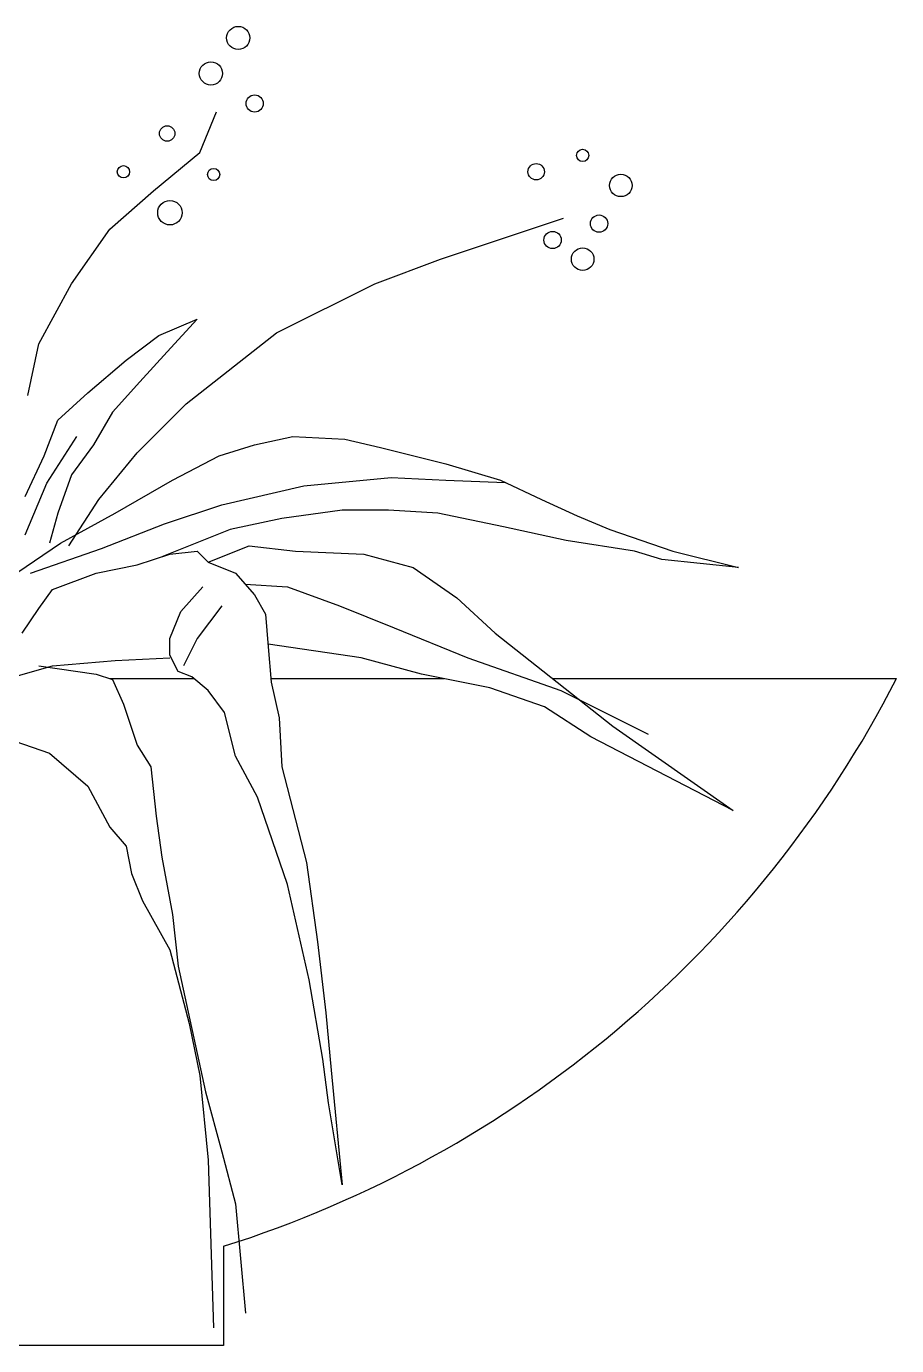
# Model space of a CAD drawing. Header units: millimetres. Extents: x 2133.42 to 2134.8, y 649.95 to 651.52.
# Drawn here: x 2134.5875 to 2134.7136, y 650.889 to 651.0802 of the extents above; entities that cross this region are included whole.
import ezdxf

# ---------------------------------------------------------------- set-up
doc = ezdxf.new("R2010")
doc.units = ezdxf.units.MM
doc.linetypes.add('CONTINUA', pattern=[0])
doc.layers.add('Hojas02', color=62, linetype='CONTINUA')
doc.layers.add('Tiesto', color=32, linetype='Continuous')

msp = doc.modelspace()

# ---------------------------------------------------------------- linework, layer by layer
at = {"layer": 'Hojas02'}
for p, q in [((2134.612649184563, 651.0618980401749), (2134.61502511198, 651.0678348564558)), ((2134.605917390325, 651.0563570111872), (2134.612649184563, 651.0618980401749)), ((2134.599581584103, 651.0508159821992), (2134.605917390325, 651.0563570111872)), ((2134.59403775391, 651.0429002265021), (2134.599581584103, 651.0508159821992)), ((2134.659375756886, 651.0504201944143), (2134.665315575093, 651.0523991333386)), ((2134.647496119798, 651.0464623165659), (2134.659375756886, 651.0504201944143)), ((2134.637992410127, 651.0429002265021), (2134.647496119798, 651.0464623165659)), ((2134.589285899075, 651.0341928952355), (2134.59403775391, 651.0429002265021)), ((2134.623736846295, 651.0357760463748), (2134.637992410127, 651.0429002265021)), ((2134.606709366356, 651.03538025859), (2134.612253197222, 651.0377549852991)), ((2134.612253197222, 651.0377549852991), (2134.607897330401, 651.033005531881)), ((2134.60195751152, 651.0318181685263), (2134.606709366356, 651.03538025859)), ((2134.610669245161, 651.0254855639687), (2134.623736846295, 651.0357760463748)), ((2134.587701947014, 651.0266729273233), (2134.589285899075, 651.0341928952355)), ((2134.596413681328, 651.027068715108), (2134.60195751152, 651.0318181685263)), ((2134.607897330401, 651.033005531881), (2134.603937450922, 651.0286518662474)), ((2134.603937450922, 651.0286518662474), (2134.599977572118, 651.0242982006141)), ((2134.592057814508, 651.0231108372597), (2134.596413681328, 651.027068715108)), ((2134.599977572118, 651.0242982006141), (2134.597205656685, 651.0195487471959)), ((2134.603541462907, 651.0183613838415), (2134.610669245161, 651.0254855639687)), ((2134.590077874432, 651.0179655960566), (2134.592057814508, 651.0231108372597)), ((2134.590473862447, 651.014007718208), (2134.594829729267, 651.0207361105506)), ((2134.620568942847, 651.0195487471959), (2134.626112773713, 651.0207361105506)), ((2134.626112773713, 651.0207361105506), (2134.633636543307, 651.0203403227656)), ((2134.633636543307, 651.0203403227656), (2134.638784386157, 651.019152959411)), ((2134.597205656685, 651.0195487471959), (2134.59403775391, 651.0151950815625)), ((2134.597997632716, 651.0116329914988), (2134.603541462907, 651.0183613838415)), ((2134.615421099996, 651.0179655960566), (2134.620568942847, 651.0195487471959)), ((2134.638784386157, 651.019152959411), (2134.648288095828, 651.016778232702)), ((2134.587305959673, 651.0120287792837), (2134.590077874432, 651.0179655960566)), ((2134.608689305758, 651.0144035059928), (2134.615421099996, 651.0179655960566)), ((2134.648288095828, 651.016778232702), (2134.656207853438, 651.0144035059928)), ((2134.59403775391, 651.0151950815625), (2134.592057814508, 651.0096540530667)), ((2134.600373560133, 651.0096540530667), (2134.608689305758, 651.0144035059928)), ((2134.627696725099, 651.0136119304232), (2134.640368337544, 651.0147992937777)), ((2134.640368337544, 651.0147992937777), (2134.648288095828, 651.0144035059928)), ((2134.648288095828, 651.0144035059928), (2134.656864186996, 651.0140973718039)), ((2134.656207853438, 651.0144035059928), (2134.662147672319, 651.0116329914988)), ((2134.587305959673, 651.006487750788), (2134.590473862447, 651.014007718208)), ((2134.615817088011, 651.0108414159292), (2134.627696725099, 651.0136119304232)), ((2134.593641765895, 651.0049045996486), (2134.597997632716, 651.0116329914988)), ((2134.607501342386, 651.0080709019273), (2134.615817088011, 651.0108414159292)), ((2134.662147672319, 651.0116329914988), (2134.667295515169, 651.0092582652818)), ((2134.592057814508, 651.0096540530667), (2134.590869850463, 651.0053003874334)), ((2134.592453801849, 651.0053003874334), (2134.600373560133, 651.0096540530667)), ((2134.624528821651, 651.0088624774969), (2134.617005052057, 651.0072793263577)), ((2134.633240555292, 651.0100498408517), (2134.624528821651, 651.0088624774969)), ((2134.639972349529, 651.0100498408517), (2134.633240555292, 651.0100498408517)), ((2134.647100131782, 651.0096540530667), (2134.639972349529, 651.0100498408517)), ((2134.656603841453, 651.0076751141426), (2134.647100131782, 651.0096540530667)), ((2134.667295515169, 651.0092582652818), (2134.672047369331, 651.0072793263577)), ((2134.59839362073, 651.0045088118637), (2134.607501342386, 651.0080709019273)), ((2134.617005052057, 651.0072793263577), (2134.607105354371, 651.0033214485092)), ((2134.665711563108, 651.0056961752183), (2134.656603841453, 651.0076751141426)), ((2134.672047369331, 651.0072793263577), (2134.681155090986, 651.0041130240788)), ((2134.584930032255, 651.0001551462303), (2134.592453801849, 651.0053003874334)), ((2134.613837148609, 651.0025298729395), (2134.619776966816, 651.0049045996486)), ((2134.619776966816, 651.0049045996486), (2134.626508761054, 651.0041130240788)), ((2134.675611260794, 651.0041130240788), (2134.665711563108, 651.0056961752183)), ((2134.58809793503, 651.0009467217999), (2134.59839362073, 651.0045088118637)), ((2134.603541462907, 651.0021340851546), (2134.608293317743, 651.0037172362939)), ((2134.608293317743, 651.0037172362939), (2134.612253197222, 651.0041130240788)), ((2134.612253197222, 651.0041130240788), (2134.613837148609, 651.0025298729395)), ((2134.626508761054, 651.0041130240788), (2134.636408458739, 651.0037172362939)), ((2134.636408458739, 651.0037172362939), (2134.643536240992, 651.0017382973698)), ((2134.679571139599, 651.0029256607243), (2134.675611260794, 651.0041130240788)), ((2134.690658800657, 651.0017382973698), (2134.679571139599, 651.0029256607243)), ((2134.681155090986, 651.0041130240788), (2134.690658800657, 651.0017382973698)), ((2134.591265838478, 650.9985719950911), (2134.5976016447, 651.0009467217999)), ((2134.5976016447, 651.0009467217999), (2134.603541462907, 651.0021340851546)), ((2134.613837148609, 651.0025298729395), (2134.617797027413, 651.0009467217999)), ((2134.617797027413, 651.0009467217999), (2134.620568942847, 650.9977804195213)), ((2134.643536240992, 651.0017382973698), (2134.649872047215, 650.9973846317364)), ((2134.61918298513, 650.9993635706605), (2134.625320797682, 650.9989677828759)), ((2134.589285899075, 650.9958014805968), (2134.591265838478, 650.9985719950911)), ((2134.609877269804, 650.9954056928121), (2134.613045172578, 650.9989677828759)), ((2134.620568942847, 650.9977804195213), (2134.622152894234, 650.9950099050272)), ((2134.625320797682, 650.9989677828759), (2134.63284456795, 650.9961972683817)), ((2134.649872047215, 650.9973846317364), (2134.655415878081, 650.9922393905333)), ((2134.586909971657, 650.9922393905333), (2134.589285899075, 650.9958014805968)), ((2134.608293317743, 650.9914478149636), (2134.609877269804, 650.9954056928121)), ((2134.615817088011, 650.9961972683817), (2134.612253197222, 650.9914478149636)), ((2134.63284456795, 650.9961972683817), (2134.640764325559, 650.993030966103)), ((2134.622152894234, 650.9950099050272), (2134.622548882249, 650.9902604516091)), ((2134.608293317743, 650.9890730882545), (2134.608293317743, 650.9914478149636)), ((2134.612253197222, 650.9914478149636), (2134.610273257819, 650.9874899371151)), ((2134.640764325559, 650.993030966103), (2134.651455998602, 650.9886773004697)), ((2134.655415878081, 650.9922393905333), (2134.672443357346, 650.9787826058483)), ((2134.636012470724, 650.9886773004697), (2134.622548882249, 650.990656239394)), ((2134.622548882249, 650.9902604516091), (2134.622944870264, 650.985115210406)), ((2134.591265838478, 650.9874899371151), (2134.600373560133, 650.9882815126849)), ((2134.600373560133, 650.9882815126849), (2134.608293317743, 650.9886773004697)), ((2134.609481281789, 650.9866983615455), (2134.608293317743, 650.9890730882545)), ((2134.644724204365, 650.9863025737607), (2134.636012470724, 650.9886773004697)), ((2134.651455998602, 650.9886773004697), (2134.664919587752, 650.9839278470514)), ((2134.581366140791, 650.9847194226212), (2134.591265838478, 650.9874899371151)), ((2134.589285899075, 650.9874899371151), (2134.5976016447, 650.9863025737607)), ((2134.5976016447, 650.9863025737607), (2134.599977572118, 650.9855109981909)), ((2134.611461221191, 650.9859067859757), (2134.609481281789, 650.9866983615455)), ((2134.613837148609, 650.9839278470514), (2134.611461221191, 650.9859067859757)), ((2134.65462390205, 650.9843236348363), (2134.644724204365, 650.9863025737607)), ((2134.599977572118, 650.9855109981909), (2134.601561523505, 650.9819489081273)), ((2134.616213076026, 650.9807615447726), (2134.613837148609, 650.9839278470514)), ((2134.622944870264, 650.985115210406), (2134.624132833636, 650.9799699692029)), ((2134.662543660334, 650.9815531203424), (2134.65462390205, 650.9843236348363)), ((2134.664919587752, 650.9839278470514), (2134.677591200197, 650.9775952424939)), ((2134.601561523505, 650.9819489081273), (2134.603541462907, 650.9760120913545)), ((2134.617797027413, 650.974428940215), (2134.616213076026, 650.9807615447726)), ((2134.624132833636, 650.9799699692029), (2134.624528821651, 650.9728457890758)), ((2134.669275454572, 650.977199454709), (2134.662543660334, 650.9815531203424)), ((2134.672443357346, 650.9787826058483), (2134.6898668253, 650.9665131845179)), ((2134.582950092853, 650.9775952424939), (2134.590869850463, 650.9748247279998)), ((2134.6898668253, 650.9665131845179), (2134.669275454572, 650.977199454709)), ((2134.590869850463, 650.9748247279998), (2134.596413681328, 650.9700752745817)), ((2134.603541462907, 650.9760120913545), (2134.605521402984, 650.9728457890758)), ((2134.620964930862, 650.9684921234423), (2134.617797027413, 650.974428940215)), ((2134.605521402984, 650.9728457890758), (2134.60631337834, 650.9657216089483)), ((2134.624528821651, 650.9728457890758), (2134.628092713115, 650.9589932166059)), ((2134.596413681328, 650.9700752745817), (2134.599581584103, 650.964138457809)), ((2134.625320797682, 650.9558269148191), (2134.620964930862, 650.9684921234423)), ((2134.60631337834, 650.9657216089483), (2134.607105354371, 650.9597847921756)), ((2134.599581584103, 650.964138457809), (2134.60195751152, 650.9613679433149)), ((2134.60195751152, 650.9613679433149), (2134.602749487551, 650.9574100659586)), ((2134.607105354371, 650.9597847921756), (2134.608689305758, 650.9514732491858)), ((2134.628092713115, 650.9589932166059), (2134.629676664502, 650.9475153713373)), ((2134.602749487551, 650.9574100659586), (2134.604333438938, 650.9534521881101)), ((2134.62848870113, 650.9419743423493), (2134.625320797682, 650.9558269148191)), ((2134.604333438938, 650.9534521881101), (2134.608293317743, 650.9463280079826)), ((2134.608689305758, 650.9514732491858), (2134.609481281789, 650.9439532812736)), ((2134.629676664502, 650.9475153713373), (2134.630864627874, 650.9372248889312)), ((2134.608293317743, 650.9463280079826), (2134.611065233176, 650.9356417377918)), ((2134.609481281789, 650.9439532812736), (2134.613441160594, 650.9257470431704)), ((2134.630468640532, 650.9304964965887), (2134.62848870113, 650.9419743423493)), ((2134.630864627874, 650.9372248889312), (2134.631656603905, 650.9289133454492)), ((2134.611065233176, 650.9356417377918), (2134.612649184563, 650.9281217698796)), ((2134.631260615889, 650.924163892031), (2134.630468640532, 650.9304964965887)), ((2134.631656603905, 650.9289133454492), (2134.633240555292, 650.9122902584857)), ((2134.612649184563, 650.9281217698796), (2134.613837148609, 650.9158523485492)), ((2134.613441160594, 650.9257470431704), (2134.615817088011, 650.9170397119037)), ((2134.633240555292, 650.9122902584857), (2134.631260615889, 650.924163892031)), ((2134.615817088011, 650.9170397119037), (2134.617797027413, 650.9095197439917)), ((2134.613837148609, 650.9158523485492), (2134.614625815916, 650.8915498807085)), ((2134.617797027413, 650.9095197439917), (2134.619261634625, 650.893656006445))]:
    msp.add_line(p, q, dxfattribs=at)
for centre, radius in [((2134.618193015428, 651.0785211266466), 0.001679609689363212), ((2134.614233136624, 651.0733758854436), 0.001679610166051133), ((2134.620568942847, 651.0690222198102), 0.001251654203034956), ((2134.607897330401, 651.0646685541767), 0.001119740110700765), ((2134.668087490526, 651.0615022523903), 0.0008850979554769132), ((2134.661355696288, 651.0591275256811), 0.0011873633545525), ((2134.601561523505, 651.0591275256811), 0.0008850976539473989), ((2134.614629124639, 651.0587317378963), 0.000885097955476932), ((2134.673631321392, 651.0571485867567), 0.001631923416841304), ((2134.608293317743, 651.0531907089082), 0.001770195609424228), ((2134.670463417944, 651.0516075577688), 0.001251654203034956), ((2134.663731623706, 651.0492328310597), 0.001251654203034956), ((2134.668087490526, 651.0464623165659), 0.001631923416841304)]:
    msp.add_circle(centre, radius, dxfattribs=at)
at = {"layer": 'Tiesto'}
for p, q in [((2134.599571533779, 650.9856462759051), (2134.611773991338, 650.9856462759051)), ((2134.622903998405, 650.9856462759051), (2134.648007352866, 650.9856462759051)), ((2134.663758444693, 650.9856462759051), (2134.71356635531, 650.9856462759051)), ((2134.616066355311, 650.9033618358943), (2134.616066355311, 650.8889649839355)), ((2134.616066355311, 650.8889649839355), (2134.573305534198, 650.8889649839356))]:
    msp.add_line(p, q, dxfattribs=at)
msp.add_arc((2134.566066355311, 651.0615143314609), 0.1658680555559091, 287.5443790764734, 332.7805362082784, dxfattribs=at)

doc.saveas('drawing.dxf')
